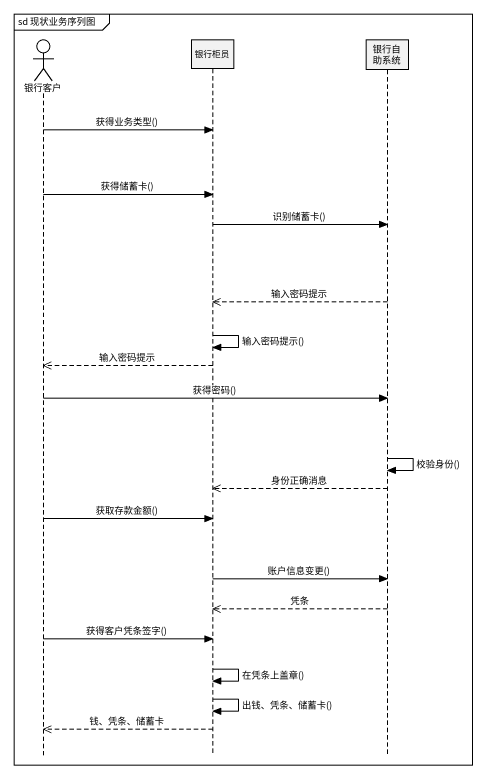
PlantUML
@startuml
mainframe sd 现状业务序列图
hide footbox
actor 银行客户
participant 银行柜员
participant 银行自助系统

银行客户 -> 银行柜员 : 获得业务类型()
银行客户 -> 银行柜员 : 获得储蓄卡()
银行柜员 -> 银行自助系统 : 识别储蓄卡()
银行自助系统 -->> 银行柜员 : 输入密码提示
银行柜员 -> 银行柜员 : 输入密码提示()
银行柜员 -->> 银行客户 : 输入密码提示
银行客户 -> 银行自助系统 : 获得密码()
银行自助系统 -> 银行自助系统 : 校验身份()
银行自助系统 -->> 银行柜员 : 身份正确消息
银行客户 -> 银行柜员 : 获取存款金额()
银行柜员 -> 银行自助系统 : 账户信息变更()
银行自助系统 -->> 银行柜员 : 凭条
银行客户 -> 银行柜员 : 获得客户凭条签字()
银行柜员 -> 银行柜员 : 在凭条上盖章()
银行柜员 -> 银行柜员 : 出钱、凭条、储蓄卡()
银行柜员 -->> 银行客户 : 钱、凭条、储蓄卡
@enduml
